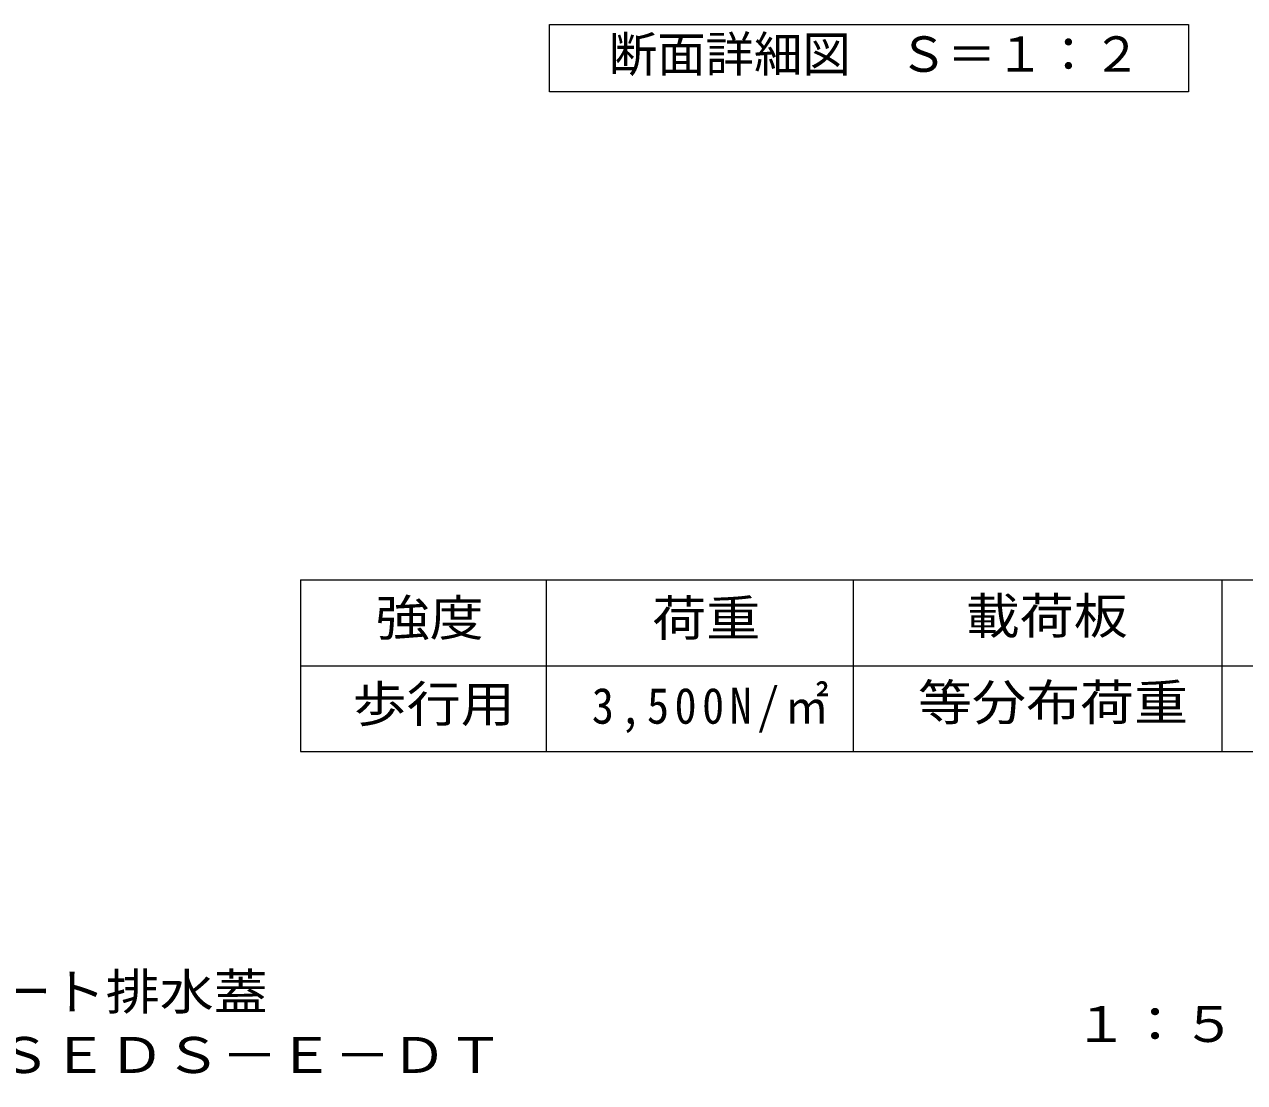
# Model space of a CAD drawing. Units: millimetres on the paper, enlarged 5 times, with parts at other scales. Extents: x -856 to 920, y -699 to 563.
# Drawn here: x 31.8 to 528.5, y -698.5 to -267.6 of the extents above; entities that cross this region are included whole.
import ezdxf
from ezdxf.enums import TextEntityAlignment as Align

# ---------------------------------------------------------------- set-up
doc = ezdxf.new("R2010")
doc.units = ezdxf.units.MM
doc.header["$LTSCALE"] = 5
doc.layers.add('D-0', color=7, linetype='Continuous', lineweight=5)
doc.layers.add('F-0_F-0ﾚｲﾔ', color=7, linetype='Continuous', lineweight=5)
doc.layers.add('F-F_F-Fﾚｲﾔ', color=2, linetype='Continuous')
doc.styles.add('ＭＳ ゴシック', font='')
doc.styles.get('ＭＳ ゴシック').set_extended_font_data('MS Gothic')

msp = doc.modelspace()

# ---------------------------------------------------------------- linework, layer by layer
at = {"layer": 'D-0'}
msp.add_lwpolyline([(245.594, -267.64), (505.658, -267.64), (505.658, -295.144), (245.594, -295.144)], close=True, dxfattribs=at)
at = {"layer": 'F-0_F-0ﾚｲﾔ'}
for p, q in [((144.254, -493.766), (144.254, -563.766)), ((244.254, -493.766), (244.254, -563.766)), ((369.254, -493.766), (369.254, -563.766)), ((519.254, -493.766), (519.254, -563.766)), ((144.254, -528.766), (919.254, -528.766)), ((144.254, -563.766), (919.254, -563.766))]:
    msp.add_line(p, q, dxfattribs=at)
msp.add_lwpolyline([(144.254, -493.766), (919.254, -493.766), (919.254, -563.766)], dxfattribs=at)

# ---------------------------------------------------------------- texts
at = {"layer": 'D-0', "color": 2, "style": 'ＭＳ ゴシック'}
msp.add_text('断面詳細図\u3000Ｓ＝１：２', height=14.44, dxfattribs=at).set_placement((269.711, -291.287), align=Align.BOTTOM_LEFT)
at = {"layer": 'F-0_F-0ﾚｲﾔ', "color": 2, "style": 'ＭＳ ゴシック'}
for s, width, p in [('強度', 1.1, (174.792, -521.008)), ('荷重', 1.1, (287.406, -521.122)), ('載荷板', 1.1, (415, -520.229)), ('歩行用', 1.1, (165.457, -556.084)), ('等分布荷重', 1.1, (395.569, -555.458)), ('排水ユニット\u3000ステンレス製パンチングプレート排水蓋', 1.1, (-419.011, -673.268)), ('ステンレス製深型(60mm)\u3000トラフ\u3000ＳＥＤＳ－Ｅ－ＤＴ', 1.15, (-347.811, -699.029))]:
    msp.add_text(s, height=14.66, dxfattribs=dict(at, width=width)).set_placement(p, align=Align.BOTTOM_LEFT)
at = {"layer": 'F-0_F-0ﾚｲﾔ', "color": 2, "insert": (262.83, -556.199), "char_height": 14.66, "attachment_point": 7, "style": 'ＭＳ ゴシック'}
msp.add_mtext('\\T1.25;\\W0.9;3,500N/㎡', dxfattribs=at)
at = {"layer": 'F-F_F-Fﾚｲﾔ', "style": 'ＭＳ ゴシック', "width": 1.1}
msp.add_text('１：５', height=14.66, dxfattribs=at).set_placement((459.09, -686.395), align=Align.BOTTOM_LEFT)

doc.saveas('drawing.dxf')
